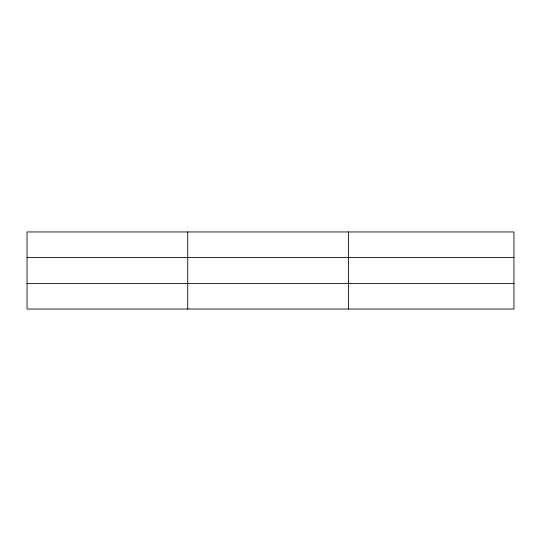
<?xml version="1.0" encoding="UTF-8"?>
<svg xmlns="http://www.w3.org/2000/svg" width="541" height="541" viewBox="0 0 541 541"><rect width="100%" height="100%" fill="white"/><g stroke="black" fill="none" stroke-linecap="round" stroke-linejoin="round"><path stroke-width="0.81" d="M187.727 309.046L187.727 231.954M348.404 309.046L348.404 231.954M513.95 257.394L513.95 231.954L27.05 231.954L27.05 309.046L513.95 309.046L513.95 257.394L27.05 257.394M27.05 283.606L513.95 283.606"/></g></svg>
